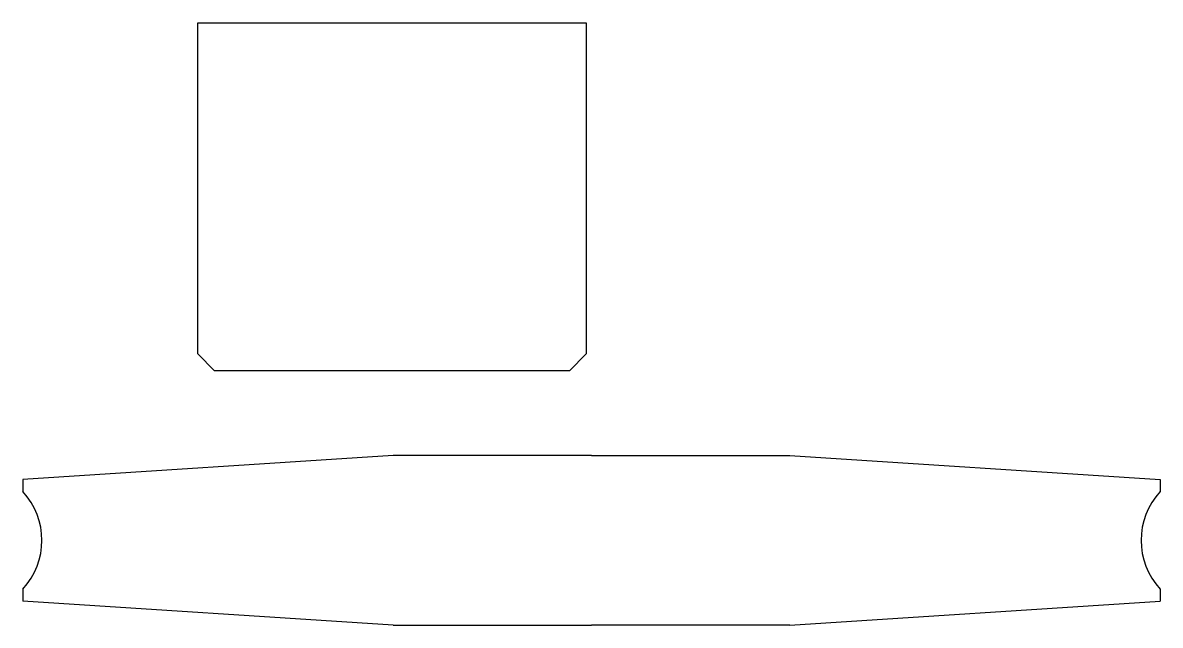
# Model space of a CAD drawing. Header units: millimetres. Extents: x 2637 to 3113, y 1836 to 2088.
import ezdxf

# ---------------------------------------------------------------- set-up
doc = ezdxf.new("R2010")
doc.units = ezdxf.units.MM

msp = doc.modelspace()

# ---------------------------------------------------------------- linework, layer by layer
for p, q in [((2792.29, 1906.59), (2637.29, 1896.59)), ((2958.29, 1906.59), (3113.29, 1896.59)), ((2792.29, 1835.59), (2637.29, 1845.59)), ((2958.29, 1835.59), (3113.29, 1845.59))]:
    msp.add_line(p, q)
msp.add_lwpolyline([(2710.52, 2087.54), (2873.02, 2087.54), (2873.02, 1949.04), (2866.02, 1942.04), (2717.52, 1942.04), (2710.52, 1949.04)], close=True)
for points in [[(2875.29, 1906.59), (2792.29, 1906.59)], [(2875.29, 1906.59), (2958.29, 1906.59)], [(2637.29, 1896.59), (2637.29, 1891.49)], [(3113.29, 1896.59), (3113.29, 1891.49)], [(2637.29, 1850.7), (2637.29, 1845.59)], [(3113.29, 1850.7), (3113.29, 1845.59)], [(2792.29, 1835.59), (2875.29, 1835.59)], [(2958.29, 1835.59), (2875.29, 1835.59)]]:
    msp.add_lwpolyline(points)
for centre, start, end in [((2615.29, 1871.09), 317.1666, 42.8334), ((3135.29, 1871.09), 137.1666, 222.8334)]:
    msp.add_arc(centre, 30, start, end)

doc.saveas('drawing.dxf')
